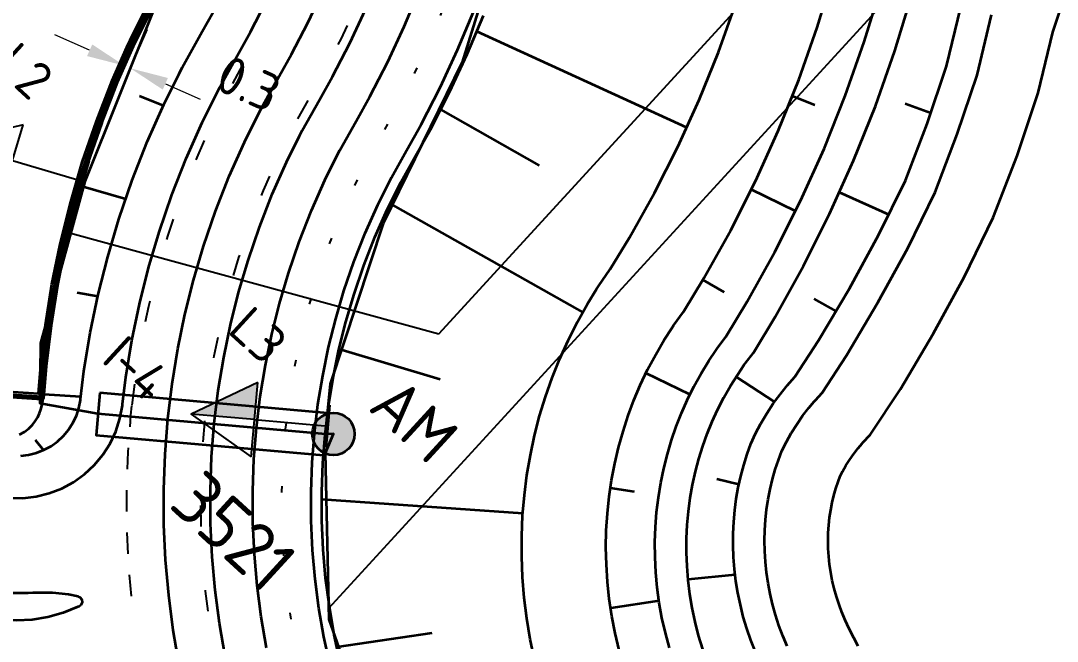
# Model space of a CAD drawing. Header units: metres. Extents: x 134219 to 139080, y 438661 to 444352.
# Drawn here: x 138499.02 to 138547.92, y 439406.42 to 439435.71 of the extents above; entities that cross this region are included whole.
import ezdxf
from ezdxf.enums import TextEntityAlignment as Align

# ---------------------------------------------------------------- set-up
doc = ezdxf.new("R2010")
doc.units = ezdxf.units.M
for name, pattern in [('11strp', [2, 1, -1]), ('13strp', [4, 1, -3]), ('30270strp', [3, 0.3, -2.7])]:
    doc.linetypes.add(name, pattern=pattern)
doc.layers.get('DEFPOINTS').update_dxf_attribs({"color": 193})
for name, color, linetype, lineweight in [('N-WE-KL-ET-T18', 1, 'Continuous', 18), ('N-WE-KL-ET-T25', 7, 'Continuous', 25), ('N-WE-KL-ET_LS_HULPSTUK_MOF-G', 10, 'Continuous', 35), ('N-WE-KL-ET_LS_OV_ARMATUUR-S', 7, 'Continuous', 25), ('N-WE-KL-ET_LS_OV_ARMATUUR-T18', 1, 'Continuous', 25), ('N-WE-KL-ET_LS_OV_KABEL-G', 10, 'KL-LS-OV-N', 35), ('N-WE-KL-ET_LS_OV_KABEL-M', 7, 'Continuous', 18), ('N-WE-KL-ET_LS_OV_KABEL-T25', 7, 'Continuous', 25), ('N-WE-KL-ET_LS_OV_MANTELBUIS-G', 10, 'Continuous', 35), ('Utd-ondergr-nw', 8, '13strp', 35)]:
    doc.layers.add(name, color=color, linetype=linetype, lineweight=lineweight)
doc.layers.add('N-WE-KL-ET_LS_OV_ARMATUUR-T25', color=2, linetype='Continuous')
doc.layers.add('Utd-weg-nw', color=8, linetype='Continuous')
doc.styles.add('ISO18', font='NLCS-ISO.ttf')
doc.styles.add('ISO25', font='NLCS-ISO.ttf')
doc.styles.add('NLCS-ISO', font='NLCS-ISO.ttf')
doc.styles.add('NLCS_18', font='NLCS-ISO.ttf', dxfattribs={"height": 1.8})
doc.linetypes.add('Dwm A2 aanvulling$0$haag', pattern='A,7,-1.5,[1,RTW.shx,S=0.75,R=45,X=0,Y=0],-1.5', length=10)
doc.linetypes.add('KL-LS-OV-N', pattern='A,4,-1,[103,NLCS.SHX,S=0.75,R=0,X=0,Y=0],-1,4,-1.5,["0V",Standard,S=1,R=0,X=0,Y=-0.5],-3', length=14.5)
doc.dimstyles.new('NLCS_t18_pijl_Dimension_l3_h1', dxfattribs={"dimtxt": 1.8, "dimasz": 1.8, "dimexe": 2, "dimexo": 2, "dimgap": 0.7, "dimtad": 1, "dimdec": 1, "dimzin": 0, "dimdsep": 46, "dimtxsty": 'NLCS_18', "dimcen": 2.5, "dimdle": 2, "dimclrd": 256, "dimclre": 256, "dimclrt": 256, "dimadec": 1, "dimazin": 0, "dimtfac": 1, "dimtdec": 1, "dimtofl": 0, "dimtmove": 1, "dimatfit": 0, "dimfxl": 0, "dimtolj": 1, "dimtzin": 0, "dimlwd": 18, "dimlwe": 18, "dimarcsym": 0})

# ---------------------------------------------------------------- blocks, each defined once
blk = doc.blocks.new('SKL-ET_OV_ARMATUUR_HD_NATRIUM_1x150W-SO (2)')
for points in [[(3.493, -1.757), (6.493, 0), (3.493, 1.757)], [(3.493, 1.757), (3.493, -1.757)], [(0, 1), (0, -1)], [(3.493, 0), (0, 0)], [(3.493, 0), (6.493, 0)]]:
    blk.add_lwpolyline(points)
blk.add_solid([(3.493, 0), (3.493, -1.757), (6.493, 0)])
at = {"layer": 'N-WE-KL-ET-T18', "linetype": 'ByBlock', "style": 'NLCS-ISO'}
blk.add_attdef('GROEPSNUMMER', text='', height=1.8, dxfattribs=at).set_placement((-2, -4), align=Align.RIGHT)
blk.add_attdef('FASE-AANSLUITING', (10, -4), '', height=1.8, dxfattribs=at)
at = {"layer": 'N-WE-KL-ET-T18', "linetype": 'ByBlock', "style": 'NLCS-ISO', "flags": 1}
for tag, p in [('TYPE_ARMATUUR', (7.765, -13.456)), ('TYPE_FABRIKAAT', (7.765, -17.24)), ('VERMOGEN_LAMP', (7.765, -21.025)), ('SPIEGELSTAND', (7.765, -24.809)), ('HOOGTE_LICHTMAST', (7.765, -28.594)), ('UITLEGGERHOEK', (7.765, -32.378)), ('TYPE_LICHTMAST', (7.765, -36.163)), ('BOTSVRIENDELIJK', (7.765, -39.947)), ('POSITIE_LICHTMAST', (7.765, -43.732)), ('KABELAANSLUITING', (7.765, -47.516)), ('VOEDINGSPUNT', (7.765, -51.301))]:
    blk.add_attdef(tag, p, '', height=1.8, dxfattribs=at)
at = {"layer": 'N-WE-KL-ET-T25', "linetype": 'ByBlock', "style": 'NLCS-ISO'}
blk.add_attdef('MASTNUMMER', text='', height=2.5, dxfattribs=at).set_placement((4, 4.31), align=Align.MIDDLE)
at = {"layer": 'N-WE-KL-ET-T25', "linetype": 'ByBlock', "style": 'NLCS-ISO', "flags": 1}
blk.add_attdef('TYPE_SYMBOOL', (7.765, -10.056), '', height=2.5, dxfattribs=at)
blk = doc.blocks.new('SKL-ET_OV_ARMATUUR_HD_NATRIUM_1x100W-SO (2)')
for points in [[(3.493, -1.757), (6.493, 0), (3.493, 1.757)], [(3.493, 1.757), (3.493, -1.757)], [(0, 1), (0, -1)], [(3.493, 0), (0, 0)], [(3.493, 0), (6.5, 0)]]:
    blk.add_lwpolyline(points)
at = {"const_width": 0.625}
blk.add_lwpolyline([(6.938, 0, 1), (7.562, 0, 1)], format="xyb", close=True, dxfattribs=at)
at = {"layer": 'N-WE-KL-ET-T18', "linetype": 'ByBlock', "style": 'NLCS-ISO'}
blk.add_attdef('GROEPSNUMMER', text='', height=1.8, dxfattribs=at).set_placement((-2, -4), align=Align.RIGHT)
blk.add_attdef('FASE-AANSLUITING', (10, -4), '', height=1.8, dxfattribs=at)
at = {"layer": 'N-WE-KL-ET-T18', "linetype": 'ByBlock', "style": 'NLCS-ISO', "flags": 1}
for tag, p in [('TYPE_ARMATUUR', (7.765, -13.456)), ('TYPE_FABRIKAAT', (7.765, -17.24)), ('VERMOGEN_LAMP', (7.765, -21.025)), ('SPIEGELSTAND', (7.765, -24.809)), ('HOOGTE_LICHTMAST', (7.765, -28.594)), ('UITLEGGERHOEK', (7.765, -32.378)), ('TYPE_LICHTMAST', (7.765, -36.163)), ('BOTSVRIENDELIJK', (7.765, -39.947)), ('POSITIE_LICHTMAST', (7.765, -43.732)), ('KABELAANSLUITING', (7.765, -47.516)), ('VOEDINGSPUNT', (7.765, -51.301))]:
    blk.add_attdef(tag, p, '', height=1.8, dxfattribs=at)
at = {"layer": 'N-WE-KL-ET-T25', "linetype": 'ByBlock', "style": 'NLCS-ISO'}
blk.add_attdef('MASTNUMMER', text='', height=2.5, dxfattribs=at).set_placement((4, 4.31), align=Align.MIDDLE)
at = {"layer": 'N-WE-KL-ET-T25', "linetype": 'ByBlock', "style": 'NLCS-ISO', "flags": 1}
blk.add_attdef('TYPE_SYMBOOL', (7.765, -10.056), '', height=2.5, dxfattribs=at)
blk = doc.blocks.new('SKL-ET_HULP_MOF_AFDEKMOF_SO')
at = {"ltscale": 10}
h = blk.add_hatch(color=256, dxfattribs=at)
edge = h.paths.add_edge_path()
edge.add_arc((0, 0), 1, 0, 360)
blk.add_circle((0, 0), 1)
at = {"layer": 'N-WE-KL-ET-T18', "style": 'NLCS-ISO', "flags": 1}
for tag, p in [('OMSCHRIJVING_LEGENDA', (0, -8.431)), ('LOCATIE', (0, -12.215)), ('MASTNUMMER', (0, -16)), ('VAN', (0, -19.784)), ('NAAR', (0, -23.569)), ('AFTAKKING', (0, -27.353)), ('VOEDINGSPUNT', (0, -31.138)), ('GROEPSNUMMER', (0, -34.922)), ('POSITIE_X', (0, -38.707)), ('POSITIE_Y', (0, -42.491)), ('OVERIGE_OPMERKING(EN)_2', (0, -50.06))]:
    blk.add_attdef(tag, p, '', height=1.8, dxfattribs=at)
at = {"layer": 'N-WE-KL-ET-T18', "style": 'NLCS-ISO'}
blk.add_attdef('OVERIGE_OPMERKING(EN)_1', (0, -46.276), '', height=1.8, dxfattribs=at)
at = {"layer": 'N-WE-KL-ET-T25', "style": 'NLCS-ISO'}
blk.add_attdef('SOORT_MOF', (0, 2.715), '', height=2.25, dxfattribs=at)
blk = doc.blocks.new('*D320')
at = {"layer": 'DEFPOINTS', "color": 0, "transparency": 16777216}
for p in [(138503.917, 439433.582), (138504.196, 439433.458), (138504.196, 439433.458)]:
    blk.add_point(p, dxfattribs=at)
at = {"layer": 'N-WE-KL-ET_LS_OV_KABEL-M', "lineweight": 18, "transparency": 16777216}
for p, q in [((138503.917, 439433.582), (138504.728, 439435.41)), ((138504.196, 439433.458), (138505.007, 439435.286))]:
    blk.add_line(p, q, dxfattribs=at)
at = {"layer": 'N-WE-KL-ET_LS_OV_KABEL-M', "linetype": 'Continuous', "lineweight": 18, "transparency": 16777216}
for p, q in [((138502.271, 439434.311), (138500.626, 439435.041)), ((138505.842, 439432.729), (138507.487, 439431.999))]:
    blk.add_line(p, q, dxfattribs=at)
at = {"layer": 'N-WE-KL-ET_LS_OV_KABEL-M', "transparency": 16777216}
for points in [[(138502.393, 439434.586), (138502.15, 439434.037), (138503.917, 439433.582)], [(138505.963, 439433.003), (138505.72, 439432.454), (138504.196, 439433.458)]]:
    blk.add_solid(points, dxfattribs=at)
at = {"layer": 'N-WE-KL-ET_LS_OV_KABEL-M', "transparency": 16777216, "insert": (138509.779, 439432.733), "char_height": 1.8, "attachment_point": 5, "rotation": 336.0893, "style": 'NLCS_18'}
blk.add_mtext('\\A1;0.3', dxfattribs=at)

msp = doc.modelspace()

# ---------------------------------------------------------------- linework, layer by layer
at = {"layer": 'N-WE-KL-ET_LS_OV_KABEL-G', "flags": 128}
for points, elevation in [([(138410.767, 439528.35), (138410.801, 439528.538), (138413.887, 439527.958), (138423.538, 439525.424), (138432.266, 439522.329), (138438.685, 439519.034), (138446.069, 439514.463), (138450.787, 439510.977), (138450.858, 439510.771), (138461.262, 439503.909), (138466.779, 439501.942), (138467.544, 439501.896), (138467.841, 439501.905), (138474.435, 439501.952), (138478.225, 439501.987), (138483.255, 439501.451), (138490.332, 439499.543), (138497.132, 439496.889), (138497.68, 439496.377), (138506.71, 439489.652), (138514.888, 439481.111), (138519.769, 439472.308), (138522.695, 439463.424), (138523.839, 439453.927), (138523.219, 439444.572), (138519.852, 439433.753), (138516.126, 439426.136), (138513.611, 439418.576), (138513.388, 439416.195), (138513.397, 439416.194), (138502.659, 439417.147), (138502.663, 439417.154), (138499.933, 439417.635), (138499.966, 439420.484), (138502.056, 439428.12), (138505.295, 439436.199), (138508.373, 439447.072), (138508.292, 439456.213), (138504.908, 439466.951), (138504.893, 439466.936), (138499.402, 439474.419), (138495.707, 439477.445), (138488.234, 439480.694), (138483.687, 439480.705), (138476.15, 439478.941), (138470.645, 439473.2), (138466.81, 439466.788), (138459.573, 439451.145), (138459.63, 439445.594), (138461.105, 439434.032), (138463.733, 439426.761), (138470.89, 439419.514), (138482.264, 439408.123), (138484.943, 439405.543), (138487.566, 439408.142)], 7.326), ([(138597.467, 439303.264), (138588.999, 439308.607), (138582.781, 439315.685), (138564.643, 439341.208), (138557.235, 439350.896), (138534.93, 439376.812), (138524.278, 439388.304), (138517.02, 439397.689), (138513.569, 439407.441), (138513.405, 439415.306), (138513.773, 439416.204), (138513.388, 439416.195), (138513.397, 439415.813)], 5.402)]:
    msp.add_lwpolyline(points, dxfattribs=dict(at, elevation=elevation))
at = {"layer": 'N-WE-KL-ET_LS_OV_KABEL-T25'}
for p, q in [((138518.744, 439420.926), (138554.395, 439459.83)), ((138513.558, 439407.989), (138552.258, 439450.22)), ((138501.387, 439425.676), (138518.744, 439420.926))]:
    msp.add_line(p, q, dxfattribs=at)
at = {"layer": 'N-WE-KL-ET_LS_OV_MANTELBUIS-G', "linetype": 'Continuous'}
msp.add_lwpolyline([(138502.748, 439418.143), (138502.571, 439416.151), (138513.309, 439415.198), (138513.486, 439417.19)], close=True, dxfattribs=at)
at = {"layer": 'Utd-ondergr-nw', "linetype": 'Dwm A2 aanvulling$0$haag', "lineweight": 70, "flags": 128}
msp.add_lwpolyline([(138484.062, 439415.094), (138479.621, 439410.769), (138475.355, 439415.112), (138468.265, 439422.169), (138467.477, 439422.942), (138465.811, 439424.572), (138465.764, 439424.618), (138464.476, 439426.044), (138463.357, 439427.614), (138462.427, 439429.302), (138461.697, 439431.085), (138461.178, 439432.941), (138460.876, 439434.845), (138460.795, 439436.766), (138460.804, 439437.111), (138460.819, 439437.699), (138460.792, 439439.373), (138460.662, 439441.038), (138460.429, 439442.692), (138460.095, 439444.328), (138459.818, 439445.401), (138459.472, 439446.901), (138459.237, 439448.813), (138459.223, 439450.74), (138459.432, 439452.656), (138459.859, 439454.536), (138460.501, 439456.353), (138461.346, 439458.08), (138461.549, 439458.432), (138463.048, 439460.952), (138463.855, 439462.326), (138468.123, 439469.57), (138470.5, 439473.571), (138471.17, 439474.607), (138472.364, 439476.117), (138473.726, 439477.481), (138475.236, 439478.679), (138476.873, 439479.695), (138478.617, 439480.516), (138480.444, 439481.13), (138482.329, 439481.529), (138484.248, 439481.709), (138486.175, 439481.667), (138488.084, 439481.402), (138489.95, 439480.92), (138491.748, 439480.225), (138493.45, 439479.331), (138493.67, 439479.196), (138494.461, 439478.687), (138495.525, 439477.949), (138496.559, 439477.168), (138497.563, 439476.344), (138498.533, 439475.479), (138499.468, 439474.574), (138500.367, 439473.631), (138501.228, 439472.651), (138502.049, 439471.637), (138502.357, 439471.233), (138502.832, 439470.586), (138503.57, 439469.504), (138504.266, 439468.392), (138504.917, 439467.25), (138505.522, 439466.081), (138506.079, 439464.886), (138506.589, 439463.668), (138507.05, 439462.428), (138507.461, 439461.168), (138507.821, 439459.89), (138508.129, 439458.595), (138508.385, 439457.287), (138508.588, 439455.968), (138508.738, 439454.638), (138508.833, 439453.3), (138508.875, 439451.957), (138508.861, 439450.611), (138508.793, 439449.263), (138508.67, 439447.916), (138508.491, 439446.572), (138508.258, 439445.234), (138507.969, 439443.903), (138507.626, 439442.581), (138507.229, 439441.272), (138506.777, 439439.977), (138506.272, 439438.698), (138505.714, 439437.437), (138505.278, 439436.539), (138504.359, 439434.694), (138504.212, 439434.379), (138503.526, 439432.815), (138502.777, 439430.903), (138502.114, 439428.964), (138501.539, 439427.001), (138501.075, 439425.124), (138500.69, 439423.232), (138500.386, 439421.33), (138500.161, 439419.42), (138500.036, 439417.892), (138493.853, 439418.307)], dxfattribs=at)
at = {"layer": 'Utd-ondergr-nw', "linetype": 'Continuous', "flags": 128}
for points in [[(138527.255, 439405.995), (138527.064, 439406.8), (138526.908, 439407.607), (138526.787, 439408.417), (138526.701, 439409.228), (138526.649, 439410.039), (138526.631, 439410.847), (138526.647, 439411.651), (138526.697, 439412.451), (138526.78, 439413.244), (138526.896, 439414.03), (138527.044, 439414.806), (138527.224, 439415.572), (138527.436, 439416.326), (138527.677, 439417.067), (138527.949, 439417.794), (138528.249, 439418.506), (138528.597, 439419.239), (138528.976, 439419.953), (138529.383, 439420.645), (138529.743, 439421.203), (138529.819, 439421.315), (138530.281, 439421.963), (138531.25, 439423.559), (138532.514, 439425.822), (138533.682, 439428.14), (138534.752, 439430.508), (138535.722, 439432.922), (138536.591, 439435.378), (138537.356, 439437.872)], [(138538.522, 439406.193), (138538.321, 439406.581), (138538.112, 439407.011), (138537.92, 439407.416), (138537.765, 439407.786), (138537.626, 439408.159), (138537.504, 439408.534), (138537.398, 439408.911), (138537.309, 439409.289), (138537.237, 439409.667), (138537.181, 439410.044), (138537.142, 439410.42), (138537.119, 439410.794), (138537.111, 439411.166), (138537.119, 439411.534), (138537.143, 439411.898), (138537.181, 439412.258), (138537.235, 439412.613), (138537.302, 439412.962), (138537.384, 439413.304), (138537.476, 439413.631), (138537.584, 439413.948), (138537.683, 439414.208), (138537.796, 439414.438), (138537.952, 439414.714), (138538.131, 439415.002), (138538.319, 439415.27), (138538.527, 439415.537), (138538.712, 439415.755), (138538.751, 439415.799), (138539.093, 439416.168), (138540.522, 439418.312), (138542.069, 439420.927), (138543.532, 439423.598), (138544.904, 439426.415), (138546.03, 439429.331), (138547.025, 439432.3), (138547.711, 439435.159), (138548.639, 439437.96)], [(138529.621, 439406.103), (138529.432, 439406.812), (138529.273, 439407.524), (138529.146, 439408.239), (138529.049, 439408.956), (138528.983, 439409.672), (138528.947, 439410.387), (138528.942, 439411.099), (138528.967, 439411.807), (138529.021, 439412.51), (138529.105, 439413.206), (138529.217, 439413.895), (138529.358, 439414.575), (138529.526, 439415.244), (138529.722, 439415.903), (138529.944, 439416.549), (138530.192, 439417.182), (138530.465, 439417.801), (138530.78, 439418.437), (138531.121, 439419.056), (138531.487, 439419.655), (138531.809, 439420.136), (138531.877, 439420.234), (138532.29, 439420.792), (138533.293, 439422.449), (138534.601, 439424.798), (138535.809, 439427.204), (138536.917, 439429.661), (138537.921, 439432.166), (138538.819, 439434.714), (138539.61, 439437.301)], [(138506.499, 439405.301), (138506.215, 439406.943), (138506, 439408.596), (138505.853, 439410.256), (138505.776, 439411.921), (138505.769, 439413.587), (138505.831, 439415.253), (138505.962, 439416.914), (138506.162, 439418.569), (138506.432, 439420.213), (138506.769, 439421.845), (138507.174, 439423.462), (138507.646, 439425.06), (138508.216, 439426.725), (138508.859, 439428.363), (138509.573, 439429.971), (138510.219, 439431.28), (138510.357, 439431.546), (138511.21, 439433.085), (138511.8, 439434.132), (138512.565, 439435.612), (138513.268, 439437.123)], [(138510.621, 439406.103), (138510.367, 439407.572), (138510.175, 439409.051), (138510.044, 439410.537), (138509.975, 439412.027), (138509.968, 439413.519), (138510.024, 439415.009), (138510.141, 439416.496), (138510.321, 439417.977), (138510.561, 439419.449), (138510.863, 439420.91), (138511.226, 439422.357), (138511.648, 439423.787), (138512.159, 439425.277), (138512.734, 439426.743), (138513.373, 439428.182), (138513.951, 439429.353), (138514.075, 439429.591), (138514.838, 439430.969), (138515.49, 439432.126), (138516.335, 439433.762), (138517.112, 439435.432), (138517.819, 439437.132)], [(138531.197, 439406.041), (138531.003, 439406.687), (138530.836, 439407.338), (138530.699, 439407.992), (138530.589, 439408.647), (138530.508, 439409.303), (138530.455, 439409.958), (138530.43, 439410.611), (138530.433, 439411.262), (138530.463, 439411.907), (138530.52, 439412.548), (138530.604, 439413.182), (138530.714, 439413.808), (138530.85, 439414.425), (138531.011, 439415.033), (138531.197, 439415.63), (138531.406, 439416.215), (138531.639, 439416.788), (138531.894, 439417.346), (138532.188, 439417.92), (138532.504, 439418.477), (138532.844, 439419.016), (138533.142, 439419.448), (138533.205, 439419.536), (138533.585, 439420.036), (138534.611, 439421.732), (138535.947, 439424.137), (138537.182, 439426.599), (138538.314, 439429.115), (138539.339, 439431.678), (138540.257, 439434.286), (138541.064, 439436.933)], [(138493.866, 439418.507), (138499.853, 439418.105), (138499.962, 439419.439), (138500.188, 439421.357), (138500.493, 439423.268), (138500.88, 439425.168), (138501.345, 439427.053), (138501.923, 439429.024), (138502.589, 439430.972), (138503.341, 439432.892), (138504.03, 439434.461), (138504.179, 439434.781), (138505.098, 439436.628)], [(138498.494, 439413.185), (138499.126, 439413.179), (138499.753, 439413.253), (138500.367, 439413.406), (138500.956, 439413.634), (138501.512, 439413.936), (138502.025, 439414.305), (138502.487, 439414.735), (138502.892, 439415.221), (138503.232, 439415.754), (138503.502, 439416.325), (138503.698, 439416.926), (138503.816, 439417.547), (138503.824, 439417.617), (138503.984, 439418.879), (138504.268, 439420.614), (138504.624, 439422.335), (138505.051, 439424.041), (138505.549, 439425.727), (138506.151, 439427.483), (138506.829, 439429.211), (138507.583, 439430.908), (138508.264, 439432.289), (138508.41, 439432.569), (138509.309, 439434.193), (138509.867, 439435.183), (138510.59, 439436.582)], [(138499.973, 439418.097), (138500.082, 439419.428), (138500.306, 439421.341), (138500.612, 439423.246), (138500.997, 439425.141), (138501.461, 439427.022), (138502.038, 439428.988), (138502.702, 439430.93), (138503.452, 439432.846), (138504.139, 439434.411), (138504.287, 439434.73), (138505.206, 439436.575)], [(138500.102, 439418.088), (138500.211, 439419.415), (138500.435, 439421.323), (138500.739, 439423.223), (138501.123, 439425.113), (138501.587, 439426.988), (138502.162, 439428.948), (138502.824, 439430.886), (138503.572, 439432.796), (138504.257, 439434.357), (138504.405, 439434.674), (138505.323, 439436.518)], [(138508.658, 439405.721), (138508.39, 439407.273), (138508.187, 439408.835), (138508.048, 439410.403), (138507.976, 439411.977), (138507.969, 439413.551), (138508.027, 439415.125), (138508.151, 439416.695), (138508.341, 439418.259), (138508.595, 439419.813), (138508.914, 439421.355), (138509.296, 439422.883), (138509.742, 439424.393), (138510.281, 439425.966), (138510.889, 439427.514), (138511.564, 439429.034), (138512.174, 439430.271), (138512.305, 439430.522), (138513.11, 439431.976), (138513.733, 439433.081), (138514.54, 439434.643), (138515.282, 439436.237)], [(138523.264, 439405.553), (138523.059, 439406.52), (138522.896, 439407.491), (138522.774, 439408.465), (138522.694, 439409.44), (138522.654, 439410.413), (138522.656, 439411.384), (138522.698, 439412.35), (138522.781, 439413.31), (138522.903, 439414.262), (138523.064, 439415.204), (138523.264, 439416.135), (138523.502, 439417.054), (138523.778, 439417.958), (138524.09, 439418.847), (138524.438, 439419.718), (138524.842, 439420.618), (138525.285, 439421.495), (138525.764, 439422.349), (138526.189, 439423.037), (138526.279, 439423.176), (138526.826, 439423.978), (138527.736, 439425.469), (138528.923, 439427.585), (138530.02, 439429.751), (138531.027, 439431.965), (138531.94, 439434.223), (138532.758, 439436.52)], [(138533.678, 439405.928), (138533.465, 439406.474), (138533.276, 439407.025), (138533.111, 439407.58), (138532.971, 439408.138), (138532.854, 439408.699), (138532.762, 439409.261), (138532.693, 439409.823), (138532.649, 439410.385), (138532.628, 439410.944), (138532.631, 439411.501), (138532.657, 439412.055), (138532.706, 439412.603), (138532.778, 439413.146), (138532.873, 439413.683), (138532.989, 439414.212), (138533.127, 439414.732), (138533.288, 439415.243), (138533.471, 439415.743), (138533.693, 439416.227), (138533.94, 439416.695), (138534.22, 439417.174), (138534.523, 439417.633), (138534.846, 439418.073), (138535.126, 439418.424), (138535.185, 439418.495), (138535.538, 439418.897), (138536.66, 439420.619), (138538.116, 439423.073), (138539.495, 439425.582), (138540.757, 439428.159), (138541.789, 439430.836), (138542.704, 439433.557), (138543.372, 439436.349)], [(138499.017, 439415.176), (138499.394, 439415.22), (138499.762, 439415.312), (138500.116, 439415.449), (138500.449, 439415.63), (138500.757, 439415.851), (138501.034, 439416.11), (138501.277, 439416.401), (138501.481, 439416.721), (138501.643, 439417.064), (138501.761, 439417.424), (138501.832, 439417.797), (138501.837, 439417.839), (138502.004, 439419.16), (138502.302, 439420.978), (138502.674, 439422.781), (138503.122, 439424.567), (138503.644, 439426.334), (138504.274, 439428.173), (138504.984, 439429.983), (138505.773, 439431.759), (138506.487, 439433.206), (138506.64, 439433.5), (138507.582, 439435.2), (138508.11, 439436.138)], [(138513.612, 439405.282), (138513.321, 439406.627), (138513.086, 439407.984), (138512.909, 439409.35), (138512.788, 439410.721), (138512.724, 439412.097), (138512.718, 439413.474), (138512.769, 439414.85), (138512.878, 439416.223), (138513.043, 439417.59), (138513.265, 439418.949), (138513.544, 439420.297), (138513.879, 439421.633), (138514.269, 439422.953), (138514.74, 439424.329), (138515.271, 439425.682), (138515.861, 439427.01), (138516.395, 439428.092), (138516.509, 439428.312), (138517.214, 439429.583), (138517.906, 439430.813), (138518.804, 439432.55), (138519.629, 439434.324), (138520.38, 439436.13)], [(138514.098, 439405.397), (138513.812, 439406.723), (138513.581, 439408.059), (138513.406, 439409.404), (138513.287, 439410.755), (138513.224, 439412.11), (138513.218, 439413.466), (138513.268, 439414.821), (138513.375, 439416.173), (138513.538, 439417.519), (138513.757, 439418.858), (138514.032, 439420.186), (138514.361, 439421.501), (138514.745, 439422.802), (138515.209, 439424.156), (138515.732, 439425.489), (138516.314, 439426.798), (138516.839, 439427.863), (138516.952, 439428.079), (138517.646, 439429.332), (138518.345, 439430.574), (138519.253, 439432.33), (138520.087, 439434.123), (138520.845, 439435.948)], [(138535.18, 439406.195), (138534.976, 439406.681), (138534.793, 439407.171), (138534.632, 439407.666), (138534.493, 439408.164), (138534.375, 439408.665), (138534.279, 439409.166), (138534.205, 439409.669), (138534.152, 439410.17), (138534.121, 439410.671), (138534.111, 439411.169), (138534.122, 439411.664), (138534.154, 439412.155), (138534.206, 439412.641), (138534.278, 439413.122), (138534.37, 439413.596), (138534.481, 439414.062), (138534.612, 439414.521), (138534.763, 439414.97), (138534.933, 439415.409), (138535.14, 439415.832), (138535.37, 439416.241), (138535.628, 439416.657), (138535.907, 439417.055), (138536.203, 439417.434), (138536.459, 439417.736), (138536.513, 439417.797), (138536.834, 439418.142), (138537.978, 439419.902), (138539.463, 439422.412), (138540.868, 439424.977), (138542.154, 439427.612), (138543.207, 439430.348), (138544.141, 439433.129), (138544.826, 439435.981)], [(138530.433, 439430.659), (138520.536, 439435.204)], [(138504.627, 439432.166), (138505.748, 439431.703)], [(138536.492, 439431.723), (138535.411, 439432.148)], [(138523.493, 439428.866), (138518.834, 439431.519)], [(138540.75, 439431.796), (138541.963, 439431.352)], [(138501.858, 439427.911), (138503.973, 439427.294)], [(138535.567, 439426.721), (138533.478, 439427.737)], [(138537.639, 439427.615), (138539.972, 439426.554)], [(138525.541, 439421.952), (138516.45, 439427.075)], [(138532.207, 439422.898), (138531.204, 439423.483)], [(138501.685, 439422.875), (138502.658, 439422.702)], [(138536.439, 439422.575), (138537.48, 439422.001)], [(138518.815, 439418.779), (138514.035, 439420.199)], [(138530.593, 439418.06), (138528.519, 439419.075)], [(138532.772, 439418.901), (138534.589, 439417.723)], [(138498.964, 439416.172), (138499.196, 439416.305), (138499.398, 439416.461), (138499.568, 439416.631), (138499.708, 439416.812), (138499.819, 439416.995), (138499.905, 439417.179), (138499.969, 439417.358), (138500.015, 439417.531), (138500.049, 439417.697), (138500.074, 439417.858), (138500.093, 439418.016), (138500.097, 439418.046)], [(138500.102, 439418.088), (138501.853, 439417.97)], [(138499.704, 439415.92), (138500.087, 439415.438)], [(138531.867, 439414.078), (138532.906, 439413.834)], [(138527.979, 439413.472), (138526.838, 439413.64)], [(138522.707, 439412.449), (138513.22, 439413.104)], [(138501.725, 439408.534), (138501.267, 439408.626), (138500.524, 439408.709), (138499.776, 439408.712), (138499.584, 439408.7), (138499.369, 439408.686), (138498.169, 439408.696), (138496.979, 439408.859), (138495.819, 439409.17), (138494.707, 439409.625), (138493.93, 439410.048)], [(138530.504, 439409.356), (138532.723, 439409.575)], [(138501.774, 439408.065), (138501.717, 439408.038), (138501.022, 439407.762), (138500.301, 439407.561), (138499.563, 439407.438), (138498.817, 439407.395), (138498.07, 439407.432), (138497.331, 439407.548), (138497.137, 439407.592), (138496.744, 439407.695), (138495.473, 439408.144), (138494.28, 439408.745), (138493.432, 439409.299)], [(138501.725, 439408.534), (138501.807, 439408.498), (138501.897, 439408.391), (138501.915, 439408.252), (138501.855, 439408.126), (138501.774, 439408.065)], [(138529.135, 439408.322), (138526.853, 439407.976)], [(138518.419, 439406.801), (138513.938, 439406.14)]]:
    msp.add_lwpolyline(points, dxfattribs=at)
at = {"layer": 'Utd-weg-nw', "linetype": '30270strp', "flags": 128}
msp.add_lwpolyline([(138692.031, 439309.101), (138689.403, 439309.34), (138686.769, 439309.513), (138686.767, 439309.513), (138684.132, 439309.62), (138681.493, 439309.661), (138678.854, 439309.636), (138676.216, 439309.545), (138673.581, 439309.389), (138672.679, 439309.32), (138670.951, 439309.166), (138668.328, 439308.878), (138665.712, 439308.525), (138663.107, 439308.106), (138660.512, 439307.622), (138657.967, 439307.082), (138655.437, 439306.479), (138652.922, 439305.814), (138650.424, 439305.087), (138650.292, 439305.047), (138647.21, 439304.15), (138644.11, 439303.321), (138642.771, 439302.986), (138640.992, 439302.561), (138637.857, 439301.871), (138634.708, 439301.251), (138631.546, 439300.701), (138628.373, 439300.221), (138625.19, 439299.812), (138621.998, 439299.474), (138618.8, 439299.207), (138615.597, 439299.01), (138612.39, 439298.886), (138611.163, 439298.857), (138609.661, 439298.86), (138608.161, 439298.93), (138606.665, 439299.064), (138605.177, 439299.264), (138603.699, 439299.528), (138602.691, 439299.747), (138602.299, 439299.841), (138600.913, 439300.211), (138599.544, 439300.639), (138598.194, 439301.124), (138596.866, 439301.664), (138595.561, 439302.259), (138594.282, 439302.909), (138593.031, 439303.61), (138591.811, 439304.364), (138590.623, 439305.167), (138589.469, 439306.019), (138588.352, 439306.919), (138587.273, 439307.864), (138586.235, 439308.854), (138585.239, 439309.886), (138584.286, 439310.958), (138583.379, 439312.069), (138582.52, 439313.217), (138581.839, 439314.202), (138579.412, 439317.815), (138576.954, 439321.407), (138574.06, 439325.553), (138571.125, 439329.669), (138568.149, 439333.756), (138565.132, 439337.813), (138562.074, 439341.839), (138558.977, 439345.835), (138555.84, 439349.8), (138552.663, 439353.733), (138549.447, 439357.634), (138546.192, 439361.502), (138542.899, 439365.338), (138539.567, 439369.141), (138536.198, 439372.91), (138532.791, 439376.646), (138529.347, 439380.347), (138525.866, 439384.014), (138524.713, 439385.212), (138523.557, 439386.406), (138522.396, 439387.596), (138521.232, 439388.783), (138520.221, 439389.854), (138519.257, 439390.968), (138518.365, 439392.091), (138517.521, 439393.251), (138516.726, 439394.444), (138515.981, 439395.67), (138515.287, 439396.926), (138514.647, 439398.209), (138514.061, 439399.518), (138513.529, 439400.85), (138513.054, 439402.203), (138512.635, 439403.575), (138512.274, 439404.963), (138511.971, 439406.365), (138511.727, 439407.778), (138511.542, 439409.201), (138511.416, 439410.629), (138511.35, 439412.062), (138511.343, 439413.496), (138511.396, 439414.93), (138511.509, 439416.359), (138511.682, 439417.783), (138511.913, 439419.199), (138512.204, 439420.603), (138512.552, 439421.995), (138512.959, 439423.37), (138513.449, 439424.803), (138514.002, 439426.212), (138514.617, 439427.596), (138515.173, 439428.723), (138515.292, 439428.952), (138516.026, 439430.276), (138516.698, 439431.469), (138517.57, 439433.156), (138518.371, 439434.878), (138519.099, 439436.631), (138519.754, 439438.414), (138520.334, 439440.222), (138520.838, 439442.053), (138521.266, 439443.903), (138521.616, 439445.769), (138521.888, 439447.648), (138522.081, 439449.537), (138522.196, 439451.432), (138522.231, 439453.331), (138522.188, 439455.229), (138522.065, 439457.124), (138521.864, 439459.012), (138521.584, 439460.89), (138521.226, 439462.755), (138520.791, 439464.603), (138520.279, 439466.432), (138519.691, 439468.238), (138519.029, 439470.017), (138518.293, 439471.768), (138517.485, 439473.486), (138516.606, 439475.169), (138515.658, 439476.814), (138514.642, 439478.418), (138513.986, 439479.381), (138513.56, 439479.979), (138512.414, 439481.493), (138511.206, 439482.957), (138509.938, 439484.371), (138508.612, 439485.73), (138507.23, 439487.033), (138505.796, 439488.277), (138504.311, 439489.461), (138502.778, 439490.581), (138501.2, 439491.637), (138499.579, 439492.626), (138497.918, 439493.547), (138496.241, 439494.44), (138494.544, 439495.305), (138492.821, 439496.134), (138491.07, 439496.921), (138489.796, 439497.456), (138488.504, 439497.962), (138487.196, 439498.436), (138485.871, 439498.877), (138484.528, 439499.279), (138483.17, 439499.641), (138481.797, 439499.959), (138480.41, 439500.23), (138479.816, 439500.32), (138478.117, 439500.495), (138476.403, 439500.551), (138474.683, 439500.481), (138472.969, 439500.284), (138471.276, 439499.939), (138471.175, 439499.915), (138470.531, 439499.773), (138469.766, 439499.654), (138468.994, 439499.586), (138468.219, 439499.569), (138467.445, 439499.605), (138466.675, 439499.691), (138465.912, 439499.829), (138465.161, 439500.017), (138464.423, 439500.255), (138463.703, 439500.542), (138463.004, 439500.875), (138462.329, 439501.255), (138461.68, 439501.679), (138461.342, 439501.925), (138461.116, 439502.082), (138460.658, 439502.326), (138460.168, 439502.497), (138459.657, 439502.591), (138459.138, 439502.605), (138458.623, 439502.54), (138458.124, 439502.396), (138457.654, 439502.178), (138457.222, 439501.89), (138457.137, 439501.821)], dxfattribs=at)
at = {"layer": 'Utd-weg-nw', "linetype": '13strp', "flags": 128}
for points in [[(138691.638, 439305.296), (138689.104, 439305.526), (138686.566, 439305.693), (138686.564, 439305.693), (138684.024, 439305.796), (138681.481, 439305.836), (138678.938, 439305.812), (138676.395, 439305.725), (138673.856, 439305.574), (138672.986, 439305.507), (138671.321, 439305.359), (138668.793, 439305.082), (138666.272, 439304.741), (138663.761, 439304.337), (138661.26, 439303.871), (138658.808, 439303.35), (138656.369, 439302.769), (138653.945, 439302.128), (138651.538, 439301.428), (138651.402, 439301.387), (138648.239, 439300.465), (138645.056, 439299.615), (138643.682, 439299.271), (138641.855, 439298.835), (138638.638, 439298.127), (138635.406, 439297.49), (138632.16, 439296.925), (138628.903, 439296.433), (138625.635, 439296.013), (138622.359, 439295.666), (138619.076, 439295.392), (138615.788, 439295.19), (138612.496, 439295.062), (138611.236, 439295.032), (138609.568, 439295.036), (138607.901, 439295.113), (138606.239, 439295.263), (138604.586, 439295.485), (138602.943, 439295.779), (138601.823, 439296.022), (138601.388, 439296.126), (138599.848, 439296.537), (138598.327, 439297.013), (138596.827, 439297.551), (138595.351, 439298.152), (138593.901, 439298.813), (138592.48, 439299.534), (138591.09, 439300.314), (138589.734, 439301.151), (138588.414, 439302.044), (138587.132, 439302.991), (138585.891, 439303.991), (138584.693, 439305.041), (138583.539, 439306.14), (138582.432, 439307.287), (138581.374, 439308.478), (138580.366, 439309.713), (138579.411, 439310.989), (138578.655, 439312.083), (138576.246, 439315.669), (138573.807, 439319.233), (138570.935, 439323.348), (138568.022, 439327.433), (138565.068, 439331.489), (138562.074, 439335.515), (138559.04, 439339.511), (138555.966, 439343.477), (138552.852, 439347.411), (138549.699, 439351.314), (138546.508, 439355.186), (138543.278, 439359.025), (138540.009, 439362.832), (138536.703, 439366.606), (138533.359, 439370.347), (138529.978, 439374.054), (138526.56, 439377.727), (138523.105, 439381.366), (138521.961, 439382.555), (138520.814, 439383.74), (138519.662, 439384.922), (138518.506, 439386.099), (138517.383, 439387.29), (138516.312, 439388.528), (138515.321, 439389.776), (138514.383, 439391.064), (138513.499, 439392.39), (138512.671, 439393.752), (138511.901, 439395.147), (138511.189, 439396.573), (138510.538, 439398.027), (138509.948, 439399.507), (138509.419, 439401.011), (138508.954, 439402.535), (138508.553, 439404.077), (138508.216, 439405.635), (138507.945, 439407.205), (138507.739, 439408.786), (138507.599, 439410.373), (138507.526, 439411.965), (138507.519, 439413.559), (138507.578, 439415.151), (138507.703, 439416.74), (138507.895, 439418.322), (138508.152, 439419.895), (138508.475, 439421.456), (138508.862, 439423.001), (138509.314, 439424.53), (138509.859, 439426.121), (138510.473, 439427.688), (138511.156, 439429.225), (138511.774, 439430.477), (138511.906, 439430.731), (138512.722, 439432.203), (138513.337, 439433.296), (138514.136, 439434.841), (138514.87, 439436.419), (138515.537, 439438.025), (138516.137, 439439.658), (138516.668, 439441.314), (138517.13, 439442.991), (138517.522, 439444.686), (138517.842, 439446.396), (138518.091, 439448.117), (138518.269, 439449.847), (138518.374, 439451.584), (138518.406, 439453.323), (138518.366, 439455.062), (138518.254, 439456.798), (138518.069, 439458.527), (138517.813, 439460.248), (138517.485, 439461.956), (138517.087, 439463.649), (138516.618, 439465.324), (138516.079, 439466.978), (138515.473, 439468.609), (138514.799, 439470.212), (138514.058, 439471.786), (138513.253, 439473.328), (138512.384, 439474.835), (138511.454, 439476.305), (138510.853, 439477.186), (138510.463, 439477.734), (138509.413, 439479.121), (138508.306, 439480.463), (138507.144, 439481.758), (138505.93, 439483.003), (138504.664, 439484.196), (138503.35, 439485.336), (138501.99, 439486.42), (138500.586, 439487.447), (138499.14, 439488.414), (138497.655, 439489.32), (138496.134, 439490.163), (138494.599, 439490.986), (138493.047, 439491.785), (138491.472, 439492.555), (138489.872, 439493.289), (138488.706, 439493.789), (138487.525, 439494.264), (138486.327, 439494.711), (138485.114, 439495.127), (138483.884, 439495.509), (138482.639, 439495.853), (138481.379, 439496.157), (138480.106, 439496.417), (138479.596, 439496.501), (138478.135, 439496.671), (138476.66, 439496.734), (138475.179, 439496.688), (138473.7, 439496.529), (138472.24, 439496.238), (138472.102, 439496.204)], [(138504.271, 439417.567), (138504.43, 439418.815), (138504.711, 439420.532), (138505.063, 439422.235), (138505.486, 439423.923), (138505.978, 439425.591), (138506.573, 439427.328), (138507.244, 439429.038), (138507.99, 439430.716), (138508.664, 439432.082), (138508.808, 439432.36), (138509.698, 439433.966), (138510.262, 439434.968), (138510.994, 439436.383), (138511.666, 439437.828), (138512.278, 439439.3), (138512.827, 439440.796), (138513.314, 439442.313), (138513.737, 439443.85), (138514.096, 439445.403), (138514.39, 439446.969), (138514.618, 439448.546), (138514.78, 439450.131), (138514.876, 439451.722), (138514.906, 439453.316), (138514.87, 439454.909), (138514.767, 439456.499), (138514.598, 439458.084), (138514.363, 439459.66), (138514.062, 439461.225), (138513.697, 439462.776), (138513.268, 439464.311), (138512.774, 439465.826), (138512.219, 439467.32), (138511.601, 439468.789), (138510.923, 439470.231), (138510.185, 439471.644), (138509.389, 439473.024), (138508.537, 439474.371), (138507.986, 439475.178), (138507.628, 439475.68), (138506.667, 439476.951), (138505.653, 439478.18), (138504.588, 439479.367), (138503.476, 439480.507), (138502.316, 439481.601), (138501.113, 439482.645), (138499.866, 439483.638), (138498.58, 439484.579), (138497.255, 439485.465), (138495.895, 439486.295), (138494.501, 439487.067), (138493.035, 439487.695), (138491.519, 439488.191), (138489.968, 439488.562), (138488.397, 439488.818), (138487.264, 439488.936), (138486.131, 439489.003), (138485.001, 439489.024), (138483.877, 439489.003), (138482.761, 439488.944), (138481.656, 439488.853), (138480.562, 439488.735), (138479.481, 439488.593), (138479.136, 439488.531), (138478.176, 439488.326), (138477.243, 439488.084), (138476.337, 439487.815), (138475.454, 439487.523), (138474.59, 439487.216), (138473.74, 439486.899), (138472.907, 439486.552), (138472.1, 439486.155), (138471.321, 439485.709), (138470.885, 439485.43), (138470.869, 439485.419), (138470.574, 439485.217), (138469.861, 439484.681), (138469.185, 439484.102)]]:
    msp.add_lwpolyline(points, dxfattribs=at)
at = {"layer": 'Utd-weg-nw', "linetype": '11strp', "flags": 128}
msp.add_lwpolyline([(138504.244, 439408.553), (138504.107, 439410.139), (138504.027, 439411.877), (138504.019, 439413.616), (138504.084, 439415.354), (138504.221, 439417.088), (138504.271, 439417.567)], dxfattribs=at)

# ---------------------------------------------------------------- block references
at = {"layer": 'N-WE-KL-ET_LS_HULPSTUK_MOF-G'}
ref = msp.add_blockref('SKL-ET_HULP_MOF_AFDEKMOF_SO', (138513.773, 439416.204), dxfattribs=at)
ref.add_attrib('SOORT_MOF', 'AM', (138515.344, 439417.388), dxfattribs={"layer": 'N-WE-KL-ET_LS_OV_ARMATUUR-T25', "height": 2.25, "rotation": 317.498, "style": 'ISO25'})
at = {"layer": 'N-WE-KL-ET_LS_OV_ARMATUUR-S'}
ref = msp.add_blockref('SKL-ET_OV_ARMATUUR_HD_NATRIUM_1x100W-SO (2)', (138501.974, 439428.116, 4.982), dxfattribs=dict(at, rotation=163.3609358450992))
ref.add_attrib('MASTNUMMER', '3530', (138492.094, 439426.024, 4.982), dxfattribs={"layer": 'N-WE-KL-ET_LS_OV_ARMATUUR-T25', "height": 2.5, "rotation": 317.498, "style": 'ISO25'})
ref.add_attrib('TYPE_SYMBOOL', 'A', (138492.684, 439430.577, 4.982), dxfattribs={"layer": 'N-WE-KL-ET_LS_OV_ARMATUUR-T25', "height": 2.25, "rotation": 317.498, "style": 'ISO25'})
ref.add_attrib('FASE-AANSLUITING_1', 'L2', (138497.704, 439433.487, 4.982), dxfattribs={"layer": 'N-WE-KL-ET_LS_OV_ARMATUUR-T18', "height": 1.8, "rotation": 317.498, "style": 'ISO18'})
ref.add_attrib('GROEPSNUMMER', 'I-4', (138488.561, 439432.556, 4.982), dxfattribs={"layer": 'N-WE-KL-ET_LS_OV_ARMATUUR-T18', "height": 1.8, "rotation": 317.498, "style": 'ISO18'})
ref = msp.add_blockref('SKL-ET_OV_ARMATUUR_HD_NATRIUM_1x150W-SO (2)', (138513.533, 439416.573, 5.805), dxfattribs=dict(at, rotation=174.9522511344523))
ref.add_attrib('MASTNUMMER', '3521', (138505.935, 439412.787, 5.805), dxfattribs={"layer": 'N-WE-KL-ET_LS_OV_ARMATUUR-T25', "height": 2.5, "rotation": 317.498, "style": 'ISO25'})
ref.add_attrib('FASE-AANSLUITING_1', 'L3', (138508.715, 439421.026, 5.805), dxfattribs={"layer": 'N-WE-KL-ET_LS_OV_ARMATUUR-T18', "height": 1.8, "rotation": 317.498, "style": 'ISO18'})
ref.add_attrib('GROEPSNUMMER', 'I-4', (138502.759, 439419.652, 5.805), dxfattribs={"layer": 'N-WE-KL-ET_LS_OV_ARMATUUR-T18', "height": 1.8, "rotation": 317.498, "style": 'ISO18'})

# ---------------------------------------------------------------- dimensions: what is measured, and where the dimension line sits
at = {"layer": 'N-WE-KL-ET_LS_OV_KABEL-M'}
dim = msp.add_linear_dim(base=(138504.196, 439433.458), p1=(138503.917, 439433.582), p2=(138504.196, 439433.458), angle=336.0893, dimstyle='NLCS_t18_pijl_Dimension_l3_h1', dxfattribs=at)
dim.commit()
dim.dimension.update_dxf_attribs({"geometry": '*D320', "text_midpoint": (138509.131, 439431.27), "dimtype": 161})

doc.saveas('drawing.dxf')
